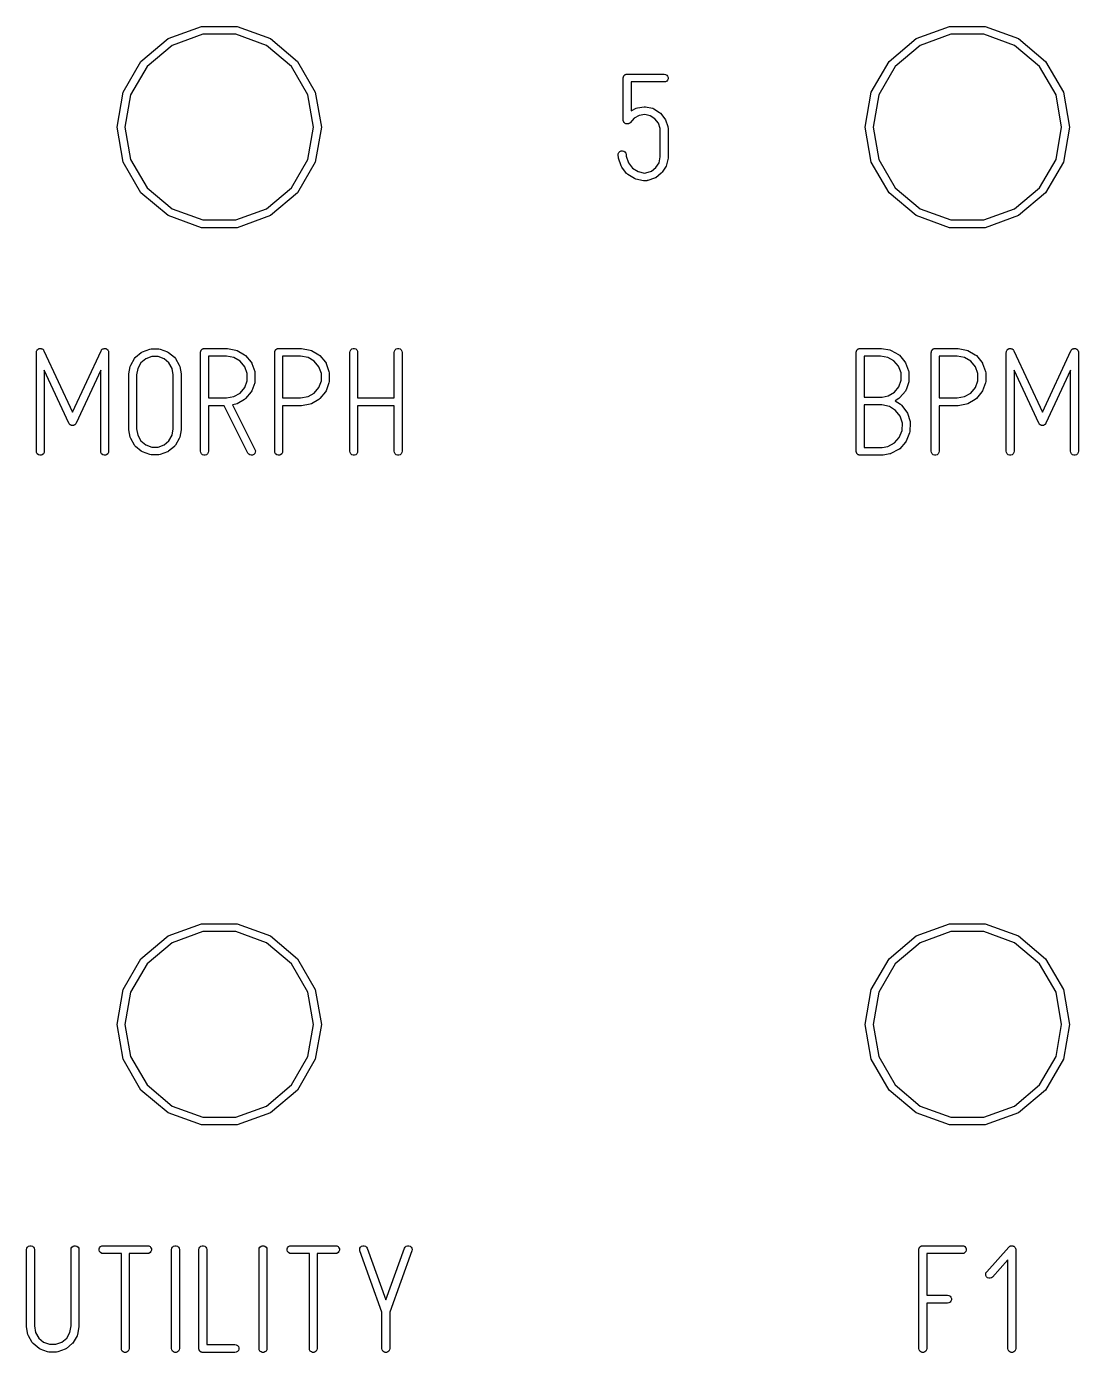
# Model space of a CAD drawing. Extents: x 10 to 493, y -203 to -71.
# Drawn here: x 354.5 to 381.29, y -172.19 to -138.41 of the extents above; entities that cross this region are included whole.
import ezdxf

# ---------------------------------------------------------------- set-up
doc = ezdxf.new("R2010")
doc.units = 0
doc.header["$MEASUREMENT"] = 0
doc.layers.add('BLACK', color=7, linetype='CONTINUOUS')

msp = doc.modelspace()

# ---------------------------------------------------------------- linework, layer by layer
at = {"layer": 'Black'}
for p, q in [((358.109, -138.716), (358.958, -138.407)), ((358.958, -138.407), (359.862, -138.407)), ((359.862, -138.407), (360.711, -138.716)), ((377.159, -138.716), (378.008, -138.407)), ((378.008, -138.407), (378.912, -138.407)), ((378.912, -138.407), (379.761, -138.716)), ((357.416, -139.297), (358.109, -138.716)), ((358.993, -138.604), (358.209, -138.889)), ((359.827, -138.604), (358.993, -138.604)), ((360.611, -138.889), (359.827, -138.604)), ((360.711, -138.716), (361.404, -139.297)), ((376.466, -139.297), (377.159, -138.716)), ((378.043, -138.604), (377.259, -138.889)), ((378.877, -138.604), (378.043, -138.604)), ((379.661, -138.889), (378.877, -138.604)), ((379.761, -138.716), (380.454, -139.297)), ((358.209, -138.889), (357.57, -139.426)), ((361.25, -139.426), (360.611, -138.889)), ((377.259, -138.889), (376.62, -139.426)), ((380.3, -139.426), (379.661, -138.889)), ((356.965, -140.08), (357.416, -139.297)), ((357.57, -139.426), (357.152, -140.148)), ((361.668, -140.148), (361.25, -139.426)), ((361.404, -139.297), (361.855, -140.08)), ((376.015, -140.08), (376.466, -139.297)), ((376.62, -139.426), (376.202, -140.148)), ((380.718, -140.148), (380.3, -139.426)), ((380.454, -139.297), (380.905, -140.08)), ((369.695, -139.72), (369.697, -139.711)), ((369.695, -140.791), (369.695, -139.72)), ((369.697, -139.703), (369.7, -139.694)), ((369.697, -139.711), (369.697, -139.703)), ((369.7, -139.694), (369.701, -139.686)), ((369.701, -139.686), (369.705, -139.678)), ((369.705, -139.678), (369.708, -139.67)), ((369.708, -139.67), (369.714, -139.663)), ((369.714, -139.663), (369.718, -139.656)), ((369.718, -139.656), (369.725, -139.65)), ((369.725, -139.65), (369.731, -139.643)), ((369.731, -139.643), (369.738, -139.639)), ((369.738, -139.639), (369.745, -139.633)), ((369.745, -139.633), (369.753, -139.63)), ((369.753, -139.63), (369.761, -139.626)), ((369.761, -139.626), (369.769, -139.625)), ((369.769, -139.625), (369.778, -139.622)), ((369.778, -139.622), (369.786, -139.622)), ((369.786, -139.622), (369.795, -139.62)), ((369.795, -139.62), (370.74, -139.62)), ((370.74, -139.82), (369.895, -139.82)), ((369.895, -139.82), (369.895, -140.555)), ((370.74, -139.62), (370.774, -139.626)), ((370.774, -139.814), (370.74, -139.82)), ((370.774, -139.626), (370.804, -139.643)), ((370.804, -139.797), (370.774, -139.814)), ((370.804, -139.643), (370.827, -139.67)), ((370.827, -139.77), (370.804, -139.797)), ((370.827, -139.67), (370.838, -139.703)), ((370.838, -139.737), (370.827, -139.77)), ((370.838, -139.703), (370.838, -139.737)), ((356.808, -140.97), (356.965, -140.08)), ((357.152, -140.148), (357.008, -140.97)), ((361.812, -140.97), (361.668, -140.148)), ((361.855, -140.08), (362.012, -140.97)), ((375.858, -140.97), (376.015, -140.08)), ((376.202, -140.148), (376.058, -140.97)), ((380.862, -140.97), (380.718, -140.148)), ((380.905, -140.08), (381.062, -140.97)), ((369.895, -140.555), (370.023, -140.486)), ((370.023, -140.486), (370.056, -140.476)), ((370.056, -140.476), (370.232, -140.45)), ((370.232, -140.45), (370.266, -140.451)), ((370.266, -140.451), (370.267, -140.451)), ((370.267, -140.451), (370.441, -140.488)), ((370.441, -140.488), (370.45, -140.491)), ((370.45, -140.491), (370.473, -140.501)), ((370.473, -140.501), (370.624, -140.595)), ((369.698, -140.806), (369.695, -140.791)), ((369.7, -140.822), (369.698, -140.806)), ((369.701, -140.824), (369.7, -140.822)), ((369.701, -140.825), (369.701, -140.824)), ((369.709, -140.839), (369.701, -140.825)), ((369.716, -140.853), (369.709, -140.839)), ((369.718, -140.854), (369.716, -140.853)), ((369.718, -140.855), (369.718, -140.854)), ((369.73, -140.865), (369.718, -140.855)), ((369.742, -140.876), (369.73, -140.865)), ((369.857, -140.867), (369.845, -140.878)), ((369.87, -140.858), (369.857, -140.867)), ((369.976, -140.738), (369.87, -140.858)), ((370.102, -140.671), (369.976, -140.738)), ((370.243, -140.651), (370.102, -140.671)), ((370.383, -140.68), (370.243, -140.651)), ((370.504, -140.755), (370.383, -140.68)), ((370.592, -140.867), (370.504, -140.755)), ((370.637, -141.006), (370.592, -140.867)), ((370.624, -140.595), (370.65, -140.618)), ((370.65, -140.618), (370.76, -140.758)), ((370.76, -140.758), (370.776, -140.788)), ((370.776, -140.788), (370.776, -140.788)), ((370.776, -140.788), (370.832, -140.957)), ((356.965, -141.86), (356.808, -140.97)), ((357.008, -140.97), (357.152, -141.792)), ((361.668, -141.792), (361.812, -140.97)), ((362.012, -140.97), (361.855, -141.86)), ((369.744, -140.877), (369.742, -140.876)), ((369.745, -140.878), (369.744, -140.877)), ((369.76, -140.883), (369.745, -140.878)), ((369.774, -140.889), (369.76, -140.883)), ((369.776, -140.889), (369.774, -140.889)), ((369.778, -140.889), (369.776, -140.889)), ((369.793, -140.889), (369.778, -140.889)), ((369.809, -140.89), (369.793, -140.889)), ((369.811, -140.889), (369.809, -140.89)), ((369.812, -140.889), (369.811, -140.889)), ((369.827, -140.884), (369.812, -140.889)), ((369.842, -140.879), (369.827, -140.884)), ((369.843, -140.878), (369.842, -140.879)), ((369.845, -140.878), (369.843, -140.878)), ((370.64, -141.108), (370.637, -141.006)), ((370.64, -141.725), (370.64, -141.108)), ((370.832, -140.957), (370.834, -140.971)), ((370.834, -140.971), (370.837, -140.986)), ((370.837, -140.986), (370.84, -141.103)), ((370.84, -141.103), (370.84, -141.105)), ((370.84, -141.105), (370.84, -141.106)), ((370.84, -141.106), (370.84, -141.736)), ((376.015, -141.86), (375.858, -140.97)), ((376.058, -140.97), (376.202, -141.792)), ((380.718, -141.792), (380.862, -140.97)), ((381.062, -140.97), (380.905, -141.86)), ((357.416, -142.643), (356.965, -141.86)), ((357.152, -141.792), (357.57, -142.514)), ((361.25, -142.514), (361.668, -141.792)), ((361.855, -141.86), (361.404, -142.643)), ((369.569, -141.682), (369.572, -141.647)), ((369.575, -141.743), (369.569, -141.682)), ((369.572, -141.647), (369.587, -141.616)), ((369.578, -141.754), (369.575, -141.743)), ((369.579, -141.765), (369.578, -141.754)), ((369.642, -141.959), (369.579, -141.765)), ((369.587, -141.616), (369.612, -141.591)), ((369.612, -141.591), (369.643, -141.576)), ((369.643, -141.576), (369.678, -141.573)), ((369.678, -141.573), (369.711, -141.582)), ((369.711, -141.582), (369.74, -141.602)), ((369.74, -141.602), (369.76, -141.631)), ((369.76, -141.631), (369.769, -141.664)), ((369.769, -141.664), (369.773, -141.714)), ((369.773, -141.714), (369.827, -141.881)), ((369.827, -141.881), (369.931, -142.014)), ((370.53, -142), (370.608, -141.876)), ((370.608, -141.876), (370.64, -141.725)), ((370.838, -141.757), (370.8, -141.935)), ((370.84, -141.736), (370.838, -141.746)), ((370.838, -141.746), (370.838, -141.757)), ((376.466, -142.643), (376.015, -141.86)), ((376.202, -141.792), (376.62, -142.514)), ((380.3, -142.514), (380.718, -141.792)), ((380.905, -141.86), (380.454, -142.643)), ((369.659, -141.99), (369.642, -141.959)), ((369.784, -142.151), (369.659, -141.99)), ((369.795, -142.16), (369.784, -142.151)), ((369.81, -142.174), (369.795, -142.16)), ((369.983, -142.282), (369.81, -142.174)), ((369.931, -142.014), (370.074, -142.103)), ((370.074, -142.103), (370.242, -142.139)), ((370.242, -142.139), (370.27, -142.137)), ((370.27, -142.137), (370.415, -142.09)), ((370.415, -142.09), (370.53, -142)), ((370.667, -142.146), (370.524, -142.258)), ((370.69, -142.121), (370.667, -142.146)), ((370.787, -141.967), (370.69, -142.121)), ((370.788, -141.964), (370.787, -141.967)), ((370.8, -141.935), (370.788, -141.964)), ((357.57, -142.514), (358.209, -143.051)), ((360.611, -143.051), (361.25, -142.514)), ((370.015, -142.295), (369.983, -142.282)), ((370.215, -142.338), (370.015, -142.295)), ((370.23, -142.338), (370.215, -142.338)), ((370.245, -142.34), (370.23, -142.338)), ((370.298, -142.335), (370.245, -142.34)), ((370.309, -142.332), (370.298, -142.335)), ((370.321, -142.33), (370.309, -142.332)), ((370.493, -142.274), (370.321, -142.33)), ((370.51, -142.266), (370.493, -142.274)), ((370.524, -142.258), (370.51, -142.266)), ((376.62, -142.514), (377.259, -143.051)), ((379.661, -143.051), (380.3, -142.514)), ((358.109, -143.224), (357.416, -142.643)), ((361.404, -142.643), (360.711, -143.224)), ((377.159, -143.224), (376.466, -142.643)), ((380.454, -142.643), (379.761, -143.224)), ((358.958, -143.533), (358.109, -143.224)), ((358.209, -143.051), (358.993, -143.336)), ((359.827, -143.336), (360.611, -143.051)), ((360.711, -143.224), (359.862, -143.533)), ((378.008, -143.533), (377.159, -143.224)), ((377.259, -143.051), (378.043, -143.336)), ((378.877, -143.336), (379.661, -143.051)), ((379.761, -143.224), (378.912, -143.533)), ((359.862, -143.533), (358.958, -143.533)), ((358.993, -143.336), (359.827, -143.336)), ((378.912, -143.533), (378.008, -143.533)), ((378.043, -143.336), (378.877, -143.336)), ((354.815, -146.618), (354.827, -146.612)), ((354.827, -146.612), (354.832, -146.612)), ((354.832, -146.612), (354.836, -146.611)), ((354.836, -146.611), (354.849, -146.611)), ((354.849, -146.611), (354.862, -146.609)), ((354.862, -146.609), (354.866, -146.611)), ((354.866, -146.611), (354.87, -146.611)), ((354.87, -146.611), (354.883, -146.615)), ((356.461, -146.615), (356.474, -146.611)), ((356.474, -146.611), (356.478, -146.611)), ((356.478, -146.611), (356.482, -146.609)), ((356.482, -146.609), (356.495, -146.611)), ((356.495, -146.611), (356.508, -146.611)), ((356.508, -146.611), (356.512, -146.612)), ((356.512, -146.612), (356.517, -146.612)), ((356.517, -146.612), (356.529, -146.618)), ((359.006, -146.614), (359.015, -146.611)), ((359.015, -146.611), (359.023, -146.611)), ((359.023, -146.611), (359.032, -146.609)), ((359.032, -146.609), (359.599, -146.609)), ((359.599, -146.609), (359.608, -146.611)), ((359.608, -146.611), (359.616, -146.611)), ((359.616, -146.611), (359.832, -146.649)), ((360.896, -146.614), (360.905, -146.611)), ((360.905, -146.611), (360.913, -146.611)), ((360.913, -146.611), (360.922, -146.609)), ((360.922, -146.609), (361.489, -146.609)), ((361.489, -146.609), (361.498, -146.611)), ((361.498, -146.611), (361.506, -146.611)), ((361.506, -146.611), (361.722, -146.649)), ((362.783, -146.622), (362.816, -146.611)), ((362.816, -146.611), (362.85, -146.611)), ((362.85, -146.611), (362.883, -146.622)), ((363.917, -146.622), (363.95, -146.611)), ((363.95, -146.611), (363.984, -146.611)), ((363.984, -146.611), (364.017, -146.622)), ((375.704, -146.614), (375.713, -146.611)), ((375.713, -146.611), (375.721, -146.611)), ((375.721, -146.611), (375.73, -146.609)), ((375.73, -146.609), (376.255, -146.609)), ((376.255, -146.609), (376.263, -146.61)), ((376.263, -146.61), (376.271, -146.61)), ((376.271, -146.61), (376.484, -146.645)), ((377.615, -146.614), (377.624, -146.611)), ((377.624, -146.611), (377.632, -146.611)), ((377.632, -146.611), (377.641, -146.609)), ((377.641, -146.609), (378.208, -146.609)), ((378.208, -146.609), (378.217, -146.611)), ((378.217, -146.611), (378.225, -146.611)), ((378.225, -146.611), (378.441, -146.649)), ((379.514, -146.618), (379.526, -146.612)), ((379.526, -146.612), (379.531, -146.612)), ((379.531, -146.612), (379.535, -146.611)), ((379.535, -146.611), (379.548, -146.611)), ((379.548, -146.611), (379.561, -146.609)), ((379.561, -146.609), (379.565, -146.611)), ((379.565, -146.611), (379.569, -146.611)), ((379.569, -146.611), (379.582, -146.615)), ((381.16, -146.615), (381.173, -146.611)), ((381.173, -146.611), (381.177, -146.611)), ((381.177, -146.611), (381.181, -146.609)), ((381.181, -146.609), (381.194, -146.611)), ((381.194, -146.611), (381.207, -146.611)), ((381.207, -146.611), (381.211, -146.612)), ((381.211, -146.612), (381.216, -146.612)), ((381.216, -146.612), (381.228, -146.618)), ((354.753, -146.709), (354.755, -146.696)), ((354.753, -149.229), (354.753, -146.709)), ((354.755, -146.696), (354.756, -146.683)), ((354.756, -146.683), (354.758, -146.679)), ((354.758, -146.679), (354.759, -146.675)), ((354.759, -146.675), (354.766, -146.663)), ((354.766, -146.663), (354.771, -146.652)), ((354.771, -146.652), (354.774, -146.648)), ((354.774, -146.648), (354.776, -146.645)), ((354.776, -146.645), (354.786, -146.636)), ((354.786, -146.636), (354.796, -146.627)), ((354.796, -146.627), (354.8, -146.625)), ((354.8, -146.625), (354.803, -146.622)), ((354.803, -146.622), (354.815, -146.618)), ((354.883, -146.615), (354.895, -146.618)), ((354.895, -146.618), (354.899, -146.621)), ((354.899, -146.621), (354.903, -146.622)), ((354.903, -146.622), (354.913, -146.631)), ((354.913, -146.631), (354.924, -146.638)), ((354.924, -146.638), (354.926, -146.642)), ((354.926, -146.642), (354.93, -146.645)), ((354.93, -146.645), (354.936, -146.656)), ((354.936, -146.656), (354.944, -146.667)), ((354.944, -146.667), (355.672, -148.236)), ((355.672, -148.236), (356.4, -146.667)), ((356.4, -146.667), (356.408, -146.656)), ((356.408, -146.656), (356.414, -146.645)), ((356.414, -146.645), (356.418, -146.642)), ((356.418, -146.642), (356.42, -146.638)), ((356.42, -146.638), (356.431, -146.631)), ((356.431, -146.631), (356.441, -146.622)), ((356.441, -146.622), (356.445, -146.621)), ((356.445, -146.621), (356.449, -146.618)), ((356.449, -146.618), (356.461, -146.615)), ((356.529, -146.618), (356.541, -146.622)), ((356.541, -146.622), (356.544, -146.625)), ((356.544, -146.625), (356.548, -146.627)), ((356.548, -146.627), (356.558, -146.636)), ((356.558, -146.636), (356.568, -146.645)), ((356.568, -146.645), (356.57, -146.648)), ((356.57, -146.648), (356.573, -146.652)), ((356.573, -146.652), (356.578, -146.663)), ((356.578, -146.663), (356.585, -146.675)), ((356.585, -146.675), (356.586, -146.679)), ((356.586, -146.679), (356.588, -146.683)), ((356.588, -146.683), (356.589, -146.696)), ((356.589, -146.696), (356.591, -146.709)), ((356.591, -146.709), (356.591, -149.229)), ((357.153, -147.032), (357.251, -146.862)), ((357.251, -146.862), (357.267, -146.842)), ((357.267, -146.842), (357.273, -146.835)), ((357.273, -146.835), (357.424, -146.708)), ((357.539, -146.873), (357.415, -146.977)), ((357.424, -146.708), (357.454, -146.691)), ((357.454, -146.691), (357.639, -146.624)), ((357.691, -146.818), (357.539, -146.873)), ((357.639, -146.624), (357.674, -146.618)), ((357.674, -146.618), (357.87, -146.618)), ((357.853, -146.818), (357.691, -146.818)), ((358.005, -146.873), (357.853, -146.818)), ((357.87, -146.618), (357.905, -146.624)), ((357.905, -146.624), (358.09, -146.691)), ((358.129, -146.977), (358.005, -146.873)), ((358.09, -146.691), (358.091, -146.692)), ((358.091, -146.692), (358.12, -146.708)), ((358.12, -146.708), (358.271, -146.835)), ((358.271, -146.835), (358.271, -146.835)), ((358.271, -146.835), (358.293, -146.862)), ((358.293, -146.862), (358.391, -147.032)), ((358.932, -146.709), (358.934, -146.7)), ((358.932, -149.229), (358.932, -146.709)), ((358.934, -146.692), (358.937, -146.683)), ((358.934, -146.7), (358.934, -146.692)), ((358.937, -146.683), (358.938, -146.675)), ((358.938, -146.675), (358.942, -146.667)), ((358.942, -146.667), (358.945, -146.659)), ((358.945, -146.659), (358.951, -146.652)), ((358.951, -146.652), (358.955, -146.645)), ((358.955, -146.645), (358.962, -146.639)), ((358.962, -146.639), (358.968, -146.632)), ((358.968, -146.632), (358.975, -146.628)), ((358.975, -146.628), (358.982, -146.622)), ((358.982, -146.622), (358.99, -146.619)), ((358.99, -146.619), (358.998, -146.615)), ((358.998, -146.615), (359.006, -146.614)), ((359.132, -146.809), (359.132, -147.869)), ((359.59, -146.809), (359.132, -146.809)), ((359.78, -146.842), (359.59, -146.809)), ((359.939, -146.934), (359.78, -146.842)), ((359.832, -146.649), (359.864, -146.66)), ((359.864, -146.66), (360.054, -146.77)), ((360.057, -147.075), (359.939, -146.934)), ((360.054, -146.77), (360.081, -146.792)), ((360.081, -146.792), (360.221, -146.96)), ((360.822, -146.709), (360.824, -146.7)), ((360.822, -149.229), (360.822, -146.709)), ((360.824, -146.692), (360.827, -146.683)), ((360.824, -146.7), (360.824, -146.692)), ((360.827, -146.683), (360.828, -146.675)), ((360.828, -146.675), (360.832, -146.667)), ((360.832, -146.667), (360.835, -146.659)), ((360.835, -146.659), (360.841, -146.652)), ((360.841, -146.652), (360.845, -146.645)), ((360.845, -146.645), (360.852, -146.639)), ((360.852, -146.639), (360.858, -146.632)), ((360.858, -146.632), (360.865, -146.628)), ((360.865, -146.628), (360.872, -146.622)), ((360.872, -146.622), (360.88, -146.619)), ((360.88, -146.619), (360.888, -146.615)), ((360.888, -146.615), (360.896, -146.614)), ((361.022, -146.809), (361.022, -147.869)), ((361.48, -146.809), (361.022, -146.809)), ((361.67, -146.842), (361.48, -146.809)), ((361.829, -146.934), (361.67, -146.842)), ((361.722, -146.649), (361.754, -146.66)), ((361.754, -146.66), (361.944, -146.77)), ((361.947, -147.075), (361.829, -146.934)), ((361.944, -146.77), (361.971, -146.792)), ((361.971, -146.792), (362.111, -146.96)), ((362.733, -146.709), (362.739, -146.675)), ((362.733, -149.229), (362.733, -146.709)), ((362.739, -146.675), (362.756, -146.645)), ((362.756, -146.645), (362.783, -146.622)), ((362.883, -146.622), (362.91, -146.645)), ((362.91, -146.645), (362.927, -146.675)), ((362.927, -146.675), (362.933, -146.709)), ((362.933, -146.709), (362.933, -147.869)), ((363.867, -146.709), (363.873, -146.675)), ((363.867, -147.869), (363.867, -146.709)), ((363.873, -146.675), (363.89, -146.645)), ((363.89, -146.645), (363.917, -146.622)), ((364.017, -146.622), (364.044, -146.645)), ((364.044, -146.645), (364.061, -146.675)), ((364.061, -146.675), (364.067, -146.709)), ((364.067, -146.709), (364.067, -149.229)), ((375.63, -146.709), (375.632, -146.7)), ((375.63, -149.229), (375.63, -146.709)), ((375.632, -146.692), (375.635, -146.683)), ((375.632, -146.7), (375.632, -146.692)), ((375.635, -146.683), (375.636, -146.675)), ((375.636, -146.675), (375.64, -146.667)), ((375.64, -146.667), (375.643, -146.659)), ((375.643, -146.659), (375.649, -146.652)), ((375.649, -146.652), (375.653, -146.645)), ((375.653, -146.645), (375.66, -146.639)), ((375.66, -146.639), (375.666, -146.632)), ((375.666, -146.632), (375.673, -146.628)), ((375.673, -146.628), (375.68, -146.622)), ((375.68, -146.622), (375.688, -146.619)), ((375.688, -146.619), (375.696, -146.615)), ((375.696, -146.615), (375.704, -146.614)), ((375.83, -146.809), (375.83, -147.848)), ((376.247, -146.809), (375.83, -146.809)), ((376.434, -146.84), (376.247, -146.809)), ((376.591, -146.928), (376.434, -146.84)), ((376.484, -146.645), (376.516, -146.657)), ((376.516, -146.657), (376.704, -146.762)), ((376.708, -147.064), (376.591, -146.928)), ((376.704, -146.762), (376.714, -146.77)), ((376.714, -146.77), (376.731, -146.784)), ((376.731, -146.784), (376.872, -146.947)), ((376.872, -146.947), (376.872, -146.947)), ((376.872, -146.947), (376.889, -146.977)), ((377.541, -146.709), (377.543, -146.7)), ((377.541, -149.229), (377.541, -146.709)), ((377.543, -146.692), (377.546, -146.683)), ((377.543, -146.7), (377.543, -146.692)), ((377.546, -146.683), (377.547, -146.675)), ((377.547, -146.675), (377.551, -146.667)), ((377.551, -146.667), (377.554, -146.659)), ((377.554, -146.659), (377.56, -146.652)), ((377.56, -146.652), (377.564, -146.645)), ((377.564, -146.645), (377.571, -146.639)), ((377.571, -146.639), (377.577, -146.632)), ((377.577, -146.632), (377.584, -146.628)), ((377.584, -146.628), (377.591, -146.622)), ((377.591, -146.622), (377.599, -146.619)), ((377.599, -146.619), (377.607, -146.615)), ((377.607, -146.615), (377.615, -146.614)), ((377.741, -146.809), (377.741, -147.869)), ((378.199, -146.809), (377.741, -146.809)), ((378.389, -146.842), (378.199, -146.809)), ((378.548, -146.934), (378.389, -146.842)), ((378.441, -146.649), (378.473, -146.66)), ((378.473, -146.66), (378.663, -146.77)), ((378.666, -147.075), (378.548, -146.934)), ((378.663, -146.77), (378.69, -146.792)), ((378.69, -146.792), (378.83, -146.96)), ((379.452, -146.709), (379.454, -146.696)), ((379.452, -149.229), (379.452, -146.709)), ((379.454, -146.696), (379.455, -146.683)), ((379.455, -146.683), (379.457, -146.679)), ((379.457, -146.679), (379.458, -146.675)), ((379.458, -146.675), (379.465, -146.663)), ((379.465, -146.663), (379.47, -146.652)), ((379.47, -146.652), (379.473, -146.648)), ((379.473, -146.648), (379.475, -146.645)), ((379.475, -146.645), (379.485, -146.636)), ((379.485, -146.636), (379.495, -146.627)), ((379.495, -146.627), (379.499, -146.625)), ((379.499, -146.625), (379.502, -146.622)), ((379.502, -146.622), (379.514, -146.618)), ((379.582, -146.615), (379.594, -146.618)), ((379.594, -146.618), (379.598, -146.621)), ((379.598, -146.621), (379.602, -146.622)), ((379.602, -146.622), (379.612, -146.631)), ((379.612, -146.631), (379.623, -146.638)), ((379.623, -146.638), (379.625, -146.642)), ((379.625, -146.642), (379.629, -146.645)), ((379.629, -146.645), (379.635, -146.656)), ((379.635, -146.656), (379.643, -146.667)), ((379.643, -146.667), (380.371, -148.236)), ((380.371, -148.236), (381.099, -146.667)), ((381.099, -146.667), (381.107, -146.656)), ((381.107, -146.656), (381.113, -146.645)), ((381.113, -146.645), (381.117, -146.642)), ((381.117, -146.642), (381.119, -146.638)), ((381.119, -146.638), (381.13, -146.631)), ((381.13, -146.631), (381.14, -146.622)), ((381.14, -146.622), (381.144, -146.621)), ((381.144, -146.621), (381.148, -146.618)), ((381.148, -146.618), (381.16, -146.615)), ((381.228, -146.618), (381.24, -146.622)), ((381.24, -146.622), (381.243, -146.625)), ((381.243, -146.625), (381.247, -146.627)), ((381.247, -146.627), (381.257, -146.636)), ((381.257, -146.636), (381.267, -146.645)), ((381.267, -146.645), (381.269, -146.648)), ((381.269, -146.648), (381.272, -146.652)), ((381.272, -146.652), (381.277, -146.663)), ((381.277, -146.663), (381.284, -146.675)), ((381.284, -146.675), (381.285, -146.679)), ((381.285, -146.679), (381.287, -146.683)), ((381.287, -146.683), (381.288, -146.696)), ((381.288, -146.696), (381.29, -146.709)), ((381.29, -146.709), (381.29, -149.229)), ((355.581, -148.515), (354.953, -147.162)), ((354.953, -147.162), (354.953, -149.229)), ((356.391, -147.162), (355.763, -148.515)), ((356.391, -149.229), (356.391, -147.162)), ((357.105, -147.276), (357.107, -147.267)), ((357.105, -148.662), (357.105, -147.276)), ((357.107, -147.259), (357.141, -147.065)), ((357.107, -147.267), (357.107, -147.259)), ((357.141, -147.065), (357.145, -147.054)), ((357.145, -147.054), (357.153, -147.032)), ((357.335, -147.117), (357.305, -147.285)), ((357.305, -147.285), (357.305, -148.653)), ((357.415, -146.977), (357.335, -147.117)), ((358.209, -147.117), (358.129, -146.977)), ((358.239, -147.285), (358.209, -147.117)), ((358.239, -148.653), (358.239, -147.285)), ((358.391, -147.032), (358.399, -147.054)), ((358.399, -147.054), (358.403, -147.065)), ((358.403, -147.065), (358.437, -147.259)), ((358.437, -147.259), (358.437, -147.267)), ((358.437, -147.267), (358.439, -147.276)), ((358.439, -147.276), (358.439, -148.662)), ((360.119, -147.247), (360.057, -147.075)), ((360.119, -147.431), (360.119, -147.247)), ((360.221, -146.96), (360.238, -146.988)), ((360.238, -146.988), (360.239, -146.99)), ((360.239, -146.99), (360.313, -147.195)), ((360.313, -147.195), (360.319, -147.23)), ((360.319, -147.23), (360.319, -147.448)), ((362.009, -147.247), (361.947, -147.075)), ((362.009, -147.431), (362.009, -147.247)), ((362.111, -146.96), (362.128, -146.988)), ((362.128, -146.988), (362.129, -146.99)), ((362.129, -146.99), (362.203, -147.195)), ((362.203, -147.195), (362.209, -147.23)), ((362.209, -147.23), (362.209, -147.448)), ((376.772, -147.233), (376.708, -147.064)), ((376.774, -147.413), (376.772, -147.233)), ((376.889, -146.977), (376.965, -147.178)), ((376.965, -147.178), (376.969, -147.195)), ((376.969, -147.195), (376.972, -147.213)), ((376.972, -147.213), (376.974, -147.428)), ((378.728, -147.247), (378.666, -147.075)), ((378.728, -147.431), (378.728, -147.247)), ((378.83, -146.96), (378.847, -146.988)), ((378.847, -146.988), (378.848, -146.99)), ((378.848, -146.99), (378.922, -147.195)), ((378.922, -147.195), (378.928, -147.23)), ((378.928, -147.23), (378.928, -147.448)), ((380.28, -148.515), (379.652, -147.162)), ((379.652, -147.162), (379.652, -149.229)), ((381.09, -147.162), (380.462, -148.515)), ((381.09, -149.229), (381.09, -147.162)), ((359.939, -147.744), (360.057, -147.603)), ((360.057, -147.603), (360.119, -147.431)), ((360.313, -147.483), (360.239, -147.688)), ((360.319, -147.448), (360.313, -147.483)), ((361.829, -147.744), (361.947, -147.603)), ((361.947, -147.603), (362.009, -147.431)), ((362.203, -147.483), (362.129, -147.688)), ((362.209, -147.448), (362.203, -147.483)), ((376.601, -147.722), (376.715, -147.583)), ((376.715, -147.583), (376.774, -147.413)), ((376.969, -147.462), (376.898, -147.665)), ((376.974, -147.428), (376.969, -147.462)), ((378.548, -147.744), (378.666, -147.603)), ((378.666, -147.603), (378.728, -147.431)), ((378.922, -147.483), (378.848, -147.688)), ((378.928, -147.448), (378.922, -147.483)), ((359.132, -147.869), (359.59, -147.869)), ((359.59, -147.869), (359.78, -147.836)), ((359.78, -147.836), (359.939, -147.744)), ((360.054, -147.908), (359.864, -148.018)), ((360.081, -147.886), (360.054, -147.908)), ((360.221, -147.718), (360.081, -147.886)), ((360.239, -147.688), (360.221, -147.718)), ((361.022, -147.869), (361.48, -147.869)), ((361.48, -147.869), (361.67, -147.836)), ((361.67, -147.836), (361.829, -147.744)), ((361.944, -147.908), (361.754, -148.018)), ((361.971, -147.886), (361.944, -147.908)), ((362.111, -147.718), (361.971, -147.886)), ((362.129, -147.688), (362.111, -147.718)), ((362.933, -147.869), (363.867, -147.869)), ((375.83, -147.848), (376.287, -147.848)), ((376.287, -147.848), (376.445, -147.814)), ((376.445, -147.814), (376.601, -147.722)), ((376.718, -147.885), (376.62, -147.943)), ((376.62, -147.943), (376.756, -148.03)), ((376.744, -147.862), (376.718, -147.885)), ((376.881, -147.696), (376.744, -147.862)), ((376.896, -147.668), (376.881, -147.696)), ((376.898, -147.665), (376.896, -147.668)), ((377.741, -147.869), (378.199, -147.869)), ((378.199, -147.869), (378.389, -147.836)), ((378.389, -147.836), (378.548, -147.744)), ((378.663, -147.908), (378.473, -148.018)), ((378.69, -147.886), (378.663, -147.908)), ((378.83, -147.718), (378.69, -147.886)), ((378.848, -147.688), (378.83, -147.718)), ((359.537, -148.069), (359.132, -148.069)), ((359.132, -148.069), (359.132, -149.229)), ((360.14, -149.274), (359.537, -148.069)), ((359.832, -148.029), (359.748, -148.044)), ((359.748, -148.044), (360.318, -149.184)), ((359.864, -148.018), (359.832, -148.029)), ((361.489, -148.069), (361.022, -148.069)), ((361.022, -148.069), (361.022, -149.229)), ((361.498, -148.067), (361.489, -148.069)), ((361.506, -148.067), (361.498, -148.067)), ((361.722, -148.029), (361.506, -148.067)), ((361.754, -148.018), (361.722, -148.029)), ((363.867, -148.069), (362.933, -148.069)), ((362.933, -148.069), (362.933, -149.229)), ((363.867, -149.229), (363.867, -148.069)), ((375.83, -148.048), (375.83, -149.129)), ((376.286, -148.048), (375.83, -148.048)), ((376.476, -148.089), (376.286, -148.048)), ((376.634, -148.189), (376.476, -148.089)), ((376.749, -148.337), (376.634, -148.189)), ((376.756, -148.03), (376.782, -148.053)), ((376.782, -148.053), (376.918, -148.229)), ((376.918, -148.229), (376.934, -148.26)), ((376.934, -148.26), (377.002, -148.472)), ((378.208, -148.069), (377.741, -148.069)), ((377.741, -148.069), (377.741, -149.229)), ((378.217, -148.067), (378.208, -148.069)), ((378.225, -148.067), (378.217, -148.067)), ((378.441, -148.029), (378.225, -148.067)), ((378.473, -148.018), (378.441, -148.029)), ((355.586, -148.522), (355.581, -148.515)), ((355.59, -148.53), (355.586, -148.522)), ((355.596, -148.537), (355.59, -148.53)), ((355.601, -148.544), (355.596, -148.537)), ((355.608, -148.549), (355.601, -148.544)), ((355.615, -148.555), (355.608, -148.549)), ((355.623, -148.559), (355.615, -148.555)), ((355.63, -148.564), (355.623, -148.559)), ((355.638, -148.566), (355.63, -148.564)), ((355.646, -148.57), (355.638, -148.566)), ((355.655, -148.57), (355.646, -148.57)), ((355.663, -148.573), (355.655, -148.57)), ((355.672, -148.572), (355.663, -148.573)), ((355.681, -148.573), (355.672, -148.572)), ((355.689, -148.57), (355.681, -148.573)), ((355.698, -148.57), (355.689, -148.57)), ((355.706, -148.566), (355.698, -148.57)), ((355.714, -148.564), (355.706, -148.566)), ((355.721, -148.559), (355.714, -148.564)), ((355.729, -148.555), (355.721, -148.559)), ((355.736, -148.549), (355.729, -148.555)), ((355.743, -148.544), (355.736, -148.549)), ((355.748, -148.537), (355.743, -148.544)), ((355.754, -148.53), (355.748, -148.537)), ((355.758, -148.522), (355.754, -148.53)), ((355.763, -148.515), (355.758, -148.522)), ((376.806, -148.516), (376.749, -148.337)), ((376.799, -148.703), (376.806, -148.516)), ((377.007, -148.506), (376.998, -148.729)), ((377.002, -148.472), (377.006, -148.498)), ((377.006, -148.498), (377.007, -148.506)), ((380.285, -148.522), (380.28, -148.515)), ((380.289, -148.53), (380.285, -148.522)), ((380.295, -148.537), (380.289, -148.53)), ((380.3, -148.544), (380.295, -148.537)), ((380.307, -148.549), (380.3, -148.544)), ((380.314, -148.555), (380.307, -148.549)), ((380.322, -148.559), (380.314, -148.555)), ((380.329, -148.564), (380.322, -148.559)), ((380.337, -148.566), (380.329, -148.564)), ((380.345, -148.57), (380.337, -148.566)), ((380.354, -148.57), (380.345, -148.57)), ((380.362, -148.573), (380.354, -148.57)), ((380.371, -148.572), (380.362, -148.573)), ((380.38, -148.573), (380.371, -148.572)), ((380.388, -148.57), (380.38, -148.573)), ((380.397, -148.57), (380.388, -148.57)), ((380.405, -148.566), (380.397, -148.57)), ((380.413, -148.564), (380.405, -148.566)), ((380.42, -148.559), (380.413, -148.564)), ((380.428, -148.555), (380.42, -148.559)), ((380.435, -148.549), (380.428, -148.555)), ((380.442, -148.544), (380.435, -148.549)), ((380.447, -148.537), (380.442, -148.544)), ((380.453, -148.53), (380.447, -148.537)), ((380.457, -148.522), (380.453, -148.53)), ((380.462, -148.515), (380.457, -148.522)), ((357.107, -148.671), (357.105, -148.662)), ((357.107, -148.679), (357.107, -148.671)), ((357.141, -148.873), (357.107, -148.679)), ((357.153, -148.906), (357.141, -148.873)), ((357.251, -149.076), (357.153, -148.906)), ((357.305, -148.653), (357.335, -148.821)), ((357.335, -148.821), (357.415, -148.961)), ((357.415, -148.961), (357.539, -149.065)), ((358.005, -149.065), (358.129, -148.961)), ((358.129, -148.961), (358.209, -148.821)), ((358.209, -148.821), (358.239, -148.653)), ((358.391, -148.906), (358.293, -149.076)), ((358.403, -148.873), (358.391, -148.906)), ((358.437, -148.679), (358.403, -148.873)), ((358.439, -148.662), (358.437, -148.671)), ((358.437, -148.671), (358.437, -148.679)), ((376.602, -149.015), (376.728, -148.876)), ((376.728, -148.876), (376.799, -148.703)), ((376.906, -148.969), (376.888, -148.998)), ((376.991, -148.763), (376.906, -148.969)), ((376.998, -148.729), (376.991, -148.763)), ((354.759, -149.263), (354.753, -149.229)), ((354.776, -149.293), (354.759, -149.263)), ((354.803, -149.316), (354.776, -149.293)), ((354.836, -149.327), (354.803, -149.316)), ((354.903, -149.316), (354.87, -149.327)), ((354.93, -149.293), (354.903, -149.316)), ((354.947, -149.263), (354.93, -149.293)), ((354.953, -149.229), (354.947, -149.263)), ((356.397, -149.263), (356.391, -149.229)), ((356.414, -149.293), (356.397, -149.263)), ((356.441, -149.316), (356.414, -149.293)), ((356.474, -149.327), (356.441, -149.316)), ((356.541, -149.316), (356.508, -149.327)), ((356.568, -149.293), (356.541, -149.316)), ((356.585, -149.263), (356.568, -149.293)), ((356.591, -149.229), (356.585, -149.263)), ((357.263, -149.091), (357.251, -149.076)), ((357.273, -149.103), (357.263, -149.091)), ((357.424, -149.23), (357.273, -149.103)), ((357.454, -149.247), (357.424, -149.23)), ((357.639, -149.314), (357.454, -149.247)), ((357.539, -149.065), (357.691, -149.12)), ((357.674, -149.32), (357.639, -149.314)), ((357.691, -149.12), (357.853, -149.12)), ((357.853, -149.12), (358.005, -149.065)), ((357.905, -149.314), (357.87, -149.32)), ((358.09, -149.247), (357.905, -149.314)), ((358.101, -149.241), (358.09, -149.247)), ((358.12, -149.23), (358.101, -149.241)), ((358.271, -149.103), (358.12, -149.23)), ((358.273, -149.101), (358.271, -149.103)), ((358.293, -149.076), (358.273, -149.101)), ((358.938, -149.263), (358.932, -149.229)), ((358.955, -149.293), (358.938, -149.263)), ((358.982, -149.316), (358.955, -149.293)), ((359.015, -149.327), (358.982, -149.316)), ((359.082, -149.316), (359.049, -149.327)), ((359.109, -149.293), (359.082, -149.316)), ((359.126, -149.263), (359.109, -149.293)), ((359.132, -149.229), (359.126, -149.263)), ((360.16, -149.302), (360.14, -149.274)), ((360.189, -149.321), (360.16, -149.302)), ((360.289, -149.309), (360.258, -149.325)), ((360.312, -149.284), (360.289, -149.309)), ((360.326, -149.252), (360.312, -149.284)), ((360.318, -149.184), (360.328, -149.218)), ((360.328, -149.218), (360.326, -149.252)), ((360.828, -149.263), (360.822, -149.229)), ((360.845, -149.293), (360.828, -149.263)), ((360.872, -149.316), (360.845, -149.293)), ((360.905, -149.327), (360.872, -149.316)), ((360.972, -149.316), (360.939, -149.327)), ((360.999, -149.293), (360.972, -149.316)), ((361.016, -149.263), (360.999, -149.293)), ((361.022, -149.229), (361.016, -149.263)), ((362.739, -149.263), (362.733, -149.229)), ((362.756, -149.293), (362.739, -149.263)), ((362.783, -149.316), (362.756, -149.293)), ((362.816, -149.327), (362.783, -149.316)), ((362.883, -149.316), (362.85, -149.327)), ((362.91, -149.293), (362.883, -149.316)), ((362.927, -149.263), (362.91, -149.293)), ((362.933, -149.229), (362.927, -149.263)), ((363.873, -149.263), (363.867, -149.229)), ((363.89, -149.293), (363.873, -149.263)), ((363.917, -149.316), (363.89, -149.293)), ((363.95, -149.327), (363.917, -149.316)), ((364.017, -149.316), (363.984, -149.327)), ((364.044, -149.293), (364.017, -149.316)), ((364.061, -149.263), (364.044, -149.293)), ((364.067, -149.229), (364.061, -149.263)), ((375.632, -149.238), (375.63, -149.229)), ((375.632, -149.246), (375.632, -149.238)), ((375.635, -149.255), (375.632, -149.246)), ((375.636, -149.263), (375.635, -149.255)), ((375.64, -149.271), (375.636, -149.263)), ((375.643, -149.279), (375.64, -149.271)), ((375.649, -149.286), (375.643, -149.279)), ((375.653, -149.293), (375.649, -149.286)), ((375.66, -149.299), (375.653, -149.293)), ((375.666, -149.306), (375.66, -149.299)), ((375.673, -149.31), (375.666, -149.306)), ((375.68, -149.316), (375.673, -149.31)), ((375.688, -149.319), (375.68, -149.316)), ((375.83, -149.129), (376.288, -149.129)), ((376.288, -149.129), (376.434, -149.103)), ((376.484, -149.298), (376.314, -149.327)), ((376.434, -149.103), (376.602, -149.015)), ((376.499, -149.292), (376.484, -149.298)), ((376.514, -149.288), (376.499, -149.292)), ((376.711, -149.184), (376.514, -149.288)), ((376.716, -149.18), (376.711, -149.184)), ((376.738, -149.163), (376.716, -149.18)), ((376.888, -148.998), (376.738, -149.163)), ((377.547, -149.263), (377.541, -149.229)), ((377.564, -149.293), (377.547, -149.263)), ((377.591, -149.316), (377.564, -149.293)), ((377.624, -149.327), (377.591, -149.316)), ((377.691, -149.316), (377.658, -149.327)), ((377.718, -149.293), (377.691, -149.316)), ((377.735, -149.263), (377.718, -149.293)), ((377.741, -149.229), (377.735, -149.263)), ((379.458, -149.263), (379.452, -149.229)), ((379.475, -149.293), (379.458, -149.263)), ((379.502, -149.316), (379.475, -149.293)), ((379.535, -149.327), (379.502, -149.316)), ((379.602, -149.316), (379.569, -149.327)), ((379.629, -149.293), (379.602, -149.316)), ((379.646, -149.263), (379.629, -149.293)), ((379.652, -149.229), (379.646, -149.263)), ((381.096, -149.263), (381.09, -149.229)), ((381.113, -149.293), (381.096, -149.263)), ((381.14, -149.316), (381.113, -149.293)), ((381.173, -149.327), (381.14, -149.316)), ((381.24, -149.316), (381.207, -149.327)), ((381.267, -149.293), (381.24, -149.316)), ((381.284, -149.263), (381.267, -149.293)), ((381.29, -149.229), (381.284, -149.263)), ((354.87, -149.327), (354.836, -149.327)), ((356.508, -149.327), (356.474, -149.327)), ((357.87, -149.32), (357.674, -149.32)), ((359.049, -149.327), (359.015, -149.327)), ((360.223, -149.329), (360.189, -149.321)), ((360.258, -149.325), (360.223, -149.329)), ((360.939, -149.327), (360.905, -149.327)), ((362.85, -149.327), (362.816, -149.327)), ((363.984, -149.327), (363.95, -149.327)), ((375.696, -149.323), (375.688, -149.319)), ((375.704, -149.324), (375.696, -149.323)), ((375.713, -149.327), (375.704, -149.324)), ((375.721, -149.327), (375.713, -149.327)), ((375.73, -149.329), (375.721, -149.327)), ((376.297, -149.329), (375.73, -149.329)), ((376.306, -149.327), (376.297, -149.329)), ((376.314, -149.327), (376.306, -149.327)), ((377.658, -149.327), (377.624, -149.327)), ((379.569, -149.327), (379.535, -149.327)), ((381.207, -149.327), (381.173, -149.327)), ((358.109, -161.576), (358.958, -161.267)), ((358.993, -161.464), (358.209, -161.749)), ((358.958, -161.267), (359.862, -161.267)), ((359.827, -161.464), (358.993, -161.464)), ((360.611, -161.749), (359.827, -161.464)), ((359.862, -161.267), (360.711, -161.576)), ((377.159, -161.576), (378.008, -161.267)), ((378.043, -161.464), (377.259, -161.749)), ((378.008, -161.267), (378.912, -161.267)), ((378.877, -161.464), (378.043, -161.464)), ((379.661, -161.749), (378.877, -161.464)), ((378.912, -161.267), (379.761, -161.576)), ((357.416, -162.157), (358.109, -161.576)), ((358.209, -161.749), (357.57, -162.286)), ((361.25, -162.286), (360.611, -161.749)), ((360.711, -161.576), (361.404, -162.157)), ((376.466, -162.157), (377.159, -161.576)), ((377.259, -161.749), (376.62, -162.286)), ((380.3, -162.286), (379.661, -161.749)), ((379.761, -161.576), (380.454, -162.157)), ((356.965, -162.94), (357.416, -162.157)), ((357.57, -162.286), (357.152, -163.008)), ((361.668, -163.008), (361.25, -162.286)), ((361.404, -162.157), (361.855, -162.94)), ((376.015, -162.94), (376.466, -162.157)), ((376.62, -162.286), (376.202, -163.008)), ((380.718, -163.008), (380.3, -162.286)), ((380.454, -162.157), (380.905, -162.94)), ((356.808, -163.83), (356.965, -162.94)), ((357.152, -163.008), (357.008, -163.83)), ((361.812, -163.83), (361.668, -163.008)), ((361.855, -162.94), (362.012, -163.83)), ((375.858, -163.83), (376.015, -162.94)), ((376.202, -163.008), (376.058, -163.83)), ((380.862, -163.83), (380.718, -163.008)), ((380.905, -162.94), (381.062, -163.83)), ((356.965, -164.72), (356.808, -163.83)), ((357.008, -163.83), (357.152, -164.652)), ((361.668, -164.652), (361.812, -163.83)), ((362.012, -163.83), (361.855, -164.72)), ((376.015, -164.72), (375.858, -163.83)), ((376.058, -163.83), (376.202, -164.652)), ((380.718, -164.652), (380.862, -163.83)), ((381.062, -163.83), (380.905, -164.72)), ((357.416, -165.503), (356.965, -164.72)), ((357.152, -164.652), (357.57, -165.374)), ((361.25, -165.374), (361.668, -164.652)), ((361.855, -164.72), (361.404, -165.503)), ((376.466, -165.503), (376.015, -164.72)), ((376.202, -164.652), (376.62, -165.374)), ((380.3, -165.374), (380.718, -164.652)), ((380.905, -164.72), (380.454, -165.503)), ((358.109, -166.084), (357.416, -165.503)), ((357.57, -165.374), (358.209, -165.911)), ((360.611, -165.911), (361.25, -165.374)), ((361.404, -165.503), (360.711, -166.084)), ((377.159, -166.084), (376.466, -165.503)), ((376.62, -165.374), (377.259, -165.911)), ((379.661, -165.911), (380.3, -165.374)), ((380.454, -165.503), (379.761, -166.084)), ((358.958, -166.393), (358.109, -166.084)), ((358.209, -165.911), (358.993, -166.196)), ((358.993, -166.196), (359.827, -166.196)), ((359.827, -166.196), (360.611, -165.911)), ((360.711, -166.084), (359.862, -166.393)), ((378.008, -166.393), (377.159, -166.084)), ((377.259, -165.911), (378.043, -166.196)), ((378.043, -166.196), (378.877, -166.196)), ((378.877, -166.196), (379.661, -165.911)), ((379.761, -166.084), (378.912, -166.393)), ((359.862, -166.393), (358.958, -166.393)), ((378.912, -166.393), (378.008, -166.393)), ((354.501, -169.569), (354.507, -169.535)), ((354.501, -171.522), (354.501, -169.569)), ((354.507, -169.535), (354.524, -169.505)), ((354.524, -169.505), (354.551, -169.482)), ((354.551, -169.482), (354.584, -169.471)), ((354.584, -169.471), (354.618, -169.471)), ((354.618, -169.471), (354.651, -169.482)), ((354.651, -169.482), (354.678, -169.505)), ((354.678, -169.505), (354.695, -169.535)), ((354.695, -169.535), (354.701, -169.569)), ((354.701, -169.569), (354.701, -171.513)), ((355.635, -169.569), (355.641, -169.535)), ((355.635, -171.513), (355.635, -169.569)), ((355.641, -169.535), (355.658, -169.505)), ((355.658, -169.505), (355.685, -169.482)), ((355.685, -169.482), (355.718, -169.471)), ((355.718, -169.471), (355.752, -169.471)), ((355.752, -169.471), (355.785, -169.482)), ((355.785, -169.482), (355.812, -169.505)), ((355.812, -169.505), (355.829, -169.535)), ((355.829, -169.535), (355.835, -169.569)), ((355.835, -169.569), (355.835, -171.522)), ((356.351, -169.552), (356.362, -169.519)), ((356.351, -169.586), (356.351, -169.552)), ((356.362, -169.519), (356.385, -169.492)), ((356.385, -169.492), (356.415, -169.475)), ((356.415, -169.475), (356.449, -169.469)), ((356.449, -169.469), (357.583, -169.469)), ((357.583, -169.469), (357.617, -169.475)), ((357.617, -169.475), (357.647, -169.492)), ((357.647, -169.492), (357.67, -169.519)), ((357.67, -169.519), (357.681, -169.552)), ((357.681, -169.552), (357.681, -169.586)), ((358.197, -169.569), (358.203, -169.535)), ((358.197, -172.089), (358.197, -169.569)), ((358.203, -169.535), (358.22, -169.505)), ((358.22, -169.505), (358.247, -169.482)), ((358.247, -169.482), (358.28, -169.471)), ((358.28, -169.471), (358.314, -169.471)), ((358.314, -169.471), (358.347, -169.482)), ((358.347, -169.482), (358.374, -169.505)), ((358.374, -169.505), (358.391, -169.535)), ((358.391, -169.535), (358.397, -169.569)), ((358.397, -169.569), (358.397, -172.089)), ((358.89, -169.569), (358.896, -169.535)), ((358.89, -172.089), (358.89, -169.569)), ((358.896, -169.535), (358.913, -169.505)), ((358.913, -169.505), (358.94, -169.482)), ((358.94, -169.482), (358.973, -169.471)), ((358.973, -169.471), (359.007, -169.471)), ((359.007, -169.471), (359.04, -169.482)), ((359.04, -169.482), (359.067, -169.505)), ((359.067, -169.505), (359.084, -169.535)), ((359.084, -169.535), (359.09, -169.569)), ((359.09, -169.569), (359.09, -171.989)), ((360.423, -169.569), (360.429, -169.535)), ((360.423, -172.089), (360.423, -169.569)), ((360.429, -169.535), (360.446, -169.505)), ((360.446, -169.505), (360.473, -169.482)), ((360.473, -169.482), (360.506, -169.471)), ((360.506, -169.471), (360.54, -169.471)), ((360.54, -169.471), (360.573, -169.482)), ((360.573, -169.482), (360.6, -169.505)), ((360.6, -169.505), (360.617, -169.535)), ((360.617, -169.535), (360.623, -169.569)), ((360.623, -169.569), (360.623, -172.089)), ((361.139, -169.552), (361.15, -169.519)), ((361.139, -169.586), (361.139, -169.552)), ((361.15, -169.519), (361.173, -169.492)), ((361.173, -169.492), (361.203, -169.475)), ((361.203, -169.475), (361.237, -169.469)), ((361.237, -169.469), (362.371, -169.469)), ((362.371, -169.469), (362.405, -169.475)), ((362.405, -169.475), (362.435, -169.492)), ((362.435, -169.492), (362.458, -169.519)), ((362.458, -169.519), (362.469, -169.552)), ((362.469, -169.552), (362.469, -169.586)), ((362.985, -169.569), (362.991, -169.534)), ((362.991, -169.603), (362.985, -169.569)), ((362.991, -169.534), (363.009, -169.504)), ((363.009, -169.504), (363.035, -169.482)), ((363.035, -169.482), (363.068, -169.47)), ((363.068, -169.47), (363.103, -169.471)), ((363.103, -169.471), (363.135, -169.483)), ((363.135, -169.483), (363.162, -169.505)), ((363.162, -169.505), (363.179, -169.535)), ((363.179, -169.535), (363.652, -170.849)), ((363.652, -170.849), (364.125, -169.535)), ((364.125, -169.535), (364.142, -169.505)), ((364.142, -169.505), (364.169, -169.483)), ((364.169, -169.483), (364.201, -169.471)), ((364.201, -169.471), (364.236, -169.47)), ((364.236, -169.47), (364.269, -169.482)), ((364.269, -169.482), (364.295, -169.504)), ((364.295, -169.504), (364.313, -169.534)), ((364.313, -169.534), (364.319, -169.569)), ((364.319, -169.569), (364.313, -169.603)), ((377.226, -169.569), (377.228, -169.56)), ((377.226, -170.829), (377.226, -169.569)), ((377.228, -169.552), (377.231, -169.543)), ((377.228, -169.56), (377.228, -169.552)), ((377.231, -169.543), (377.232, -169.535)), ((377.232, -169.535), (377.236, -169.527)), ((377.236, -169.527), (377.239, -169.519)), ((377.239, -169.519), (377.245, -169.512)), ((377.245, -169.512), (377.249, -169.505)), ((377.249, -169.505), (377.256, -169.499)), ((377.256, -169.499), (377.262, -169.492)), ((377.262, -169.492), (377.269, -169.488)), ((377.269, -169.488), (377.276, -169.482)), ((377.276, -169.482), (377.284, -169.479)), ((377.284, -169.479), (377.292, -169.475)), ((377.292, -169.475), (377.3, -169.474)), ((377.3, -169.474), (377.309, -169.471)), ((377.309, -169.471), (377.317, -169.471)), ((377.317, -169.471), (377.326, -169.469)), ((377.326, -169.469), (378.334, -169.469)), ((378.334, -169.469), (378.368, -169.475)), ((378.368, -169.475), (378.398, -169.492)), ((378.398, -169.492), (378.421, -169.519)), ((378.421, -169.519), (378.432, -169.552)), ((378.432, -169.552), (378.432, -169.586)), ((378.953, -170.132), (379.52, -169.502)), ((379.52, -169.502), (379.532, -169.492)), ((379.532, -169.492), (379.544, -169.482)), ((379.544, -169.482), (379.546, -169.482)), ((379.546, -169.482), (379.547, -169.481)), ((379.547, -169.481), (379.562, -169.476)), ((379.562, -169.476), (379.577, -169.471)), ((379.577, -169.471), (379.578, -169.471)), ((379.578, -169.471), (379.58, -169.47)), ((379.58, -169.47), (379.596, -169.471)), ((379.596, -169.471), (379.611, -169.471)), ((379.611, -169.471), (379.613, -169.471)), ((379.613, -169.471), (379.615, -169.471)), ((379.615, -169.471), (379.629, -169.477)), ((379.629, -169.477), (379.644, -169.482)), ((379.644, -169.482), (379.645, -169.484)), ((379.645, -169.484), (379.647, -169.484)), ((379.647, -169.484), (379.659, -169.495)), ((379.659, -169.495), (379.671, -169.505)), ((379.671, -169.505), (379.671, -169.506)), ((379.671, -169.506), (379.673, -169.507)), ((379.673, -169.507), (379.68, -169.521)), ((379.68, -169.521), (379.688, -169.535)), ((379.688, -169.535), (379.688, -169.537)), ((379.688, -169.537), (379.689, -169.538)), ((379.689, -169.538), (379.691, -169.554)), ((379.691, -169.554), (379.694, -169.569)), ((379.694, -169.569), (379.694, -172.089)), ((356.362, -169.619), (356.351, -169.586)), ((356.385, -169.646), (356.362, -169.619)), ((356.415, -169.663), (356.385, -169.646)), ((356.449, -169.669), (356.415, -169.663)), ((356.916, -169.669), (356.449, -169.669)), ((356.916, -172.089), (356.916, -169.669)), ((357.583, -169.669), (357.116, -169.669)), ((357.116, -169.669), (357.116, -172.089)), ((357.617, -169.663), (357.583, -169.669)), ((357.647, -169.646), (357.617, -169.663)), ((357.67, -169.619), (357.647, -169.646)), ((357.681, -169.586), (357.67, -169.619)), ((361.15, -169.619), (361.139, -169.586)), ((361.173, -169.646), (361.15, -169.619)), ((361.203, -169.663), (361.173, -169.646)), ((361.237, -169.669), (361.203, -169.663)), ((361.704, -169.669), (361.237, -169.669)), ((361.704, -172.089), (361.704, -169.669)), ((362.371, -169.669), (361.904, -169.669)), ((361.904, -169.669), (361.904, -172.089)), ((362.405, -169.663), (362.371, -169.669)), ((362.435, -169.646), (362.405, -169.663)), ((362.458, -169.619), (362.435, -169.646)), ((362.469, -169.586), (362.458, -169.619)), ((363.552, -171.161), (362.991, -169.603)), ((364.313, -169.603), (363.752, -171.161)), ((378.334, -169.669), (377.426, -169.669)), ((377.426, -169.669), (377.426, -170.729)), ((378.368, -169.663), (378.334, -169.669)), ((378.398, -169.646), (378.368, -169.663)), ((378.421, -169.619), (378.398, -169.646)), ((378.432, -169.586), (378.421, -169.619)), ((379.494, -169.83), (379.101, -170.266)), ((379.494, -172.089), (379.494, -169.83)), ((378.927, -170.196), (378.934, -170.162)), ((378.932, -170.23), (378.927, -170.196)), ((378.948, -170.261), (378.932, -170.23)), ((378.934, -170.162), (378.953, -170.132)), ((378.974, -170.284), (378.948, -170.261)), ((379.006, -170.297), (378.974, -170.284)), ((379.041, -170.298), (379.006, -170.297)), ((379.074, -170.287), (379.041, -170.298)), ((379.101, -170.266), (379.074, -170.287)), ((377.226, -172.089), (377.226, -170.829)), ((377.426, -170.729), (377.956, -170.729)), ((377.956, -170.929), (377.426, -170.929)), ((377.426, -170.929), (377.426, -172.089)), ((377.956, -170.729), (377.99, -170.735)), ((377.99, -170.923), (377.956, -170.929)), ((377.99, -170.735), (378.02, -170.752)), ((378.02, -170.906), (377.99, -170.923)), ((378.02, -170.752), (378.043, -170.779)), ((378.043, -170.879), (378.02, -170.906)), ((378.043, -170.779), (378.054, -170.812)), ((378.054, -170.846), (378.043, -170.879)), ((378.054, -170.812), (378.054, -170.846)), ((363.552, -172.089), (363.552, -171.161)), ((363.752, -171.161), (363.752, -172.089)), ((354.503, -171.531), (354.501, -171.522)), ((354.503, -171.539), (354.503, -171.531)), ((354.537, -171.733), (354.503, -171.539)), ((354.701, -171.513), (354.731, -171.681)), ((355.605, -171.681), (355.635, -171.513)), ((355.833, -171.539), (355.799, -171.733)), ((355.835, -171.522), (355.833, -171.531)), ((355.833, -171.531), (355.833, -171.539)), ((354.549, -171.766), (354.537, -171.733)), ((354.647, -171.936), (354.549, -171.766)), ((354.655, -171.945), (354.647, -171.936)), ((354.669, -171.963), (354.655, -171.945)), ((354.731, -171.681), (354.811, -171.821)), ((354.811, -171.821), (354.935, -171.925)), ((354.935, -171.925), (355.087, -171.98)), ((355.249, -171.98), (355.401, -171.925)), ((355.401, -171.925), (355.525, -171.821)), ((355.525, -171.821), (355.605, -171.681)), ((355.689, -171.936), (355.672, -171.957)), ((355.787, -171.766), (355.689, -171.936)), ((355.799, -171.733), (355.787, -171.766)), ((354.82, -172.09), (354.669, -171.963)), ((354.85, -172.107), (354.82, -172.09)), ((355.035, -172.174), (354.85, -172.107)), ((355.07, -172.18), (355.035, -172.174)), ((355.266, -172.18), (355.07, -172.18)), ((355.087, -171.98), (355.249, -171.98)), ((355.301, -172.174), (355.266, -172.18)), ((355.486, -172.107), (355.301, -172.174)), ((355.499, -172.099), (355.486, -172.107)), ((355.516, -172.09), (355.499, -172.099)), ((355.667, -171.963), (355.516, -172.09)), ((355.672, -171.957), (355.667, -171.963)), ((356.922, -172.123), (356.916, -172.089)), ((356.939, -172.153), (356.922, -172.123)), ((356.966, -172.176), (356.939, -172.153)), ((356.999, -172.187), (356.966, -172.176)), ((357.033, -172.187), (356.999, -172.187)), ((357.066, -172.176), (357.033, -172.187)), ((357.093, -172.153), (357.066, -172.176)), ((357.11, -172.123), (357.093, -172.153)), ((357.116, -172.089), (357.11, -172.123)), ((358.203, -172.123), (358.197, -172.089)), ((358.22, -172.153), (358.203, -172.123)), ((358.247, -172.176), (358.22, -172.153)), ((358.28, -172.187), (358.247, -172.176)), ((358.314, -172.187), (358.28, -172.187)), ((358.347, -172.176), (358.314, -172.187)), ((358.374, -172.153), (358.347, -172.176)), ((358.391, -172.123), (358.374, -172.153)), ((358.397, -172.089), (358.391, -172.123)), ((358.892, -172.098), (358.89, -172.089)), ((358.892, -172.106), (358.892, -172.098)), ((358.895, -172.115), (358.892, -172.106)), ((358.896, -172.123), (358.895, -172.115)), ((358.9, -172.131), (358.896, -172.123)), ((358.903, -172.139), (358.9, -172.131)), ((358.909, -172.146), (358.903, -172.139)), ((358.913, -172.153), (358.909, -172.146)), ((358.92, -172.159), (358.913, -172.153)), ((358.926, -172.166), (358.92, -172.159)), ((358.933, -172.17), (358.926, -172.166)), ((358.94, -172.176), (358.933, -172.17)), ((358.948, -172.179), (358.94, -172.176)), ((358.956, -172.183), (358.948, -172.179)), ((358.964, -172.184), (358.956, -172.183)), ((358.973, -172.187), (358.964, -172.184)), ((358.981, -172.187), (358.973, -172.187)), ((358.99, -172.189), (358.981, -172.187)), ((359.809, -172.189), (358.99, -172.189)), ((359.09, -171.989), (359.809, -171.989)), ((359.809, -171.989), (359.843, -171.995)), ((359.843, -172.183), (359.809, -172.189)), ((359.843, -171.995), (359.873, -172.012)), ((359.873, -172.166), (359.843, -172.183)), ((359.873, -172.012), (359.896, -172.039)), ((359.896, -172.139), (359.873, -172.166)), ((359.896, -172.039), (359.907, -172.072)), ((359.907, -172.106), (359.896, -172.139)), ((359.907, -172.072), (359.907, -172.106)), ((360.429, -172.123), (360.423, -172.089)), ((360.446, -172.153), (360.429, -172.123)), ((360.473, -172.176), (360.446, -172.153)), ((360.506, -172.187), (360.473, -172.176)), ((360.54, -172.187), (360.506, -172.187)), ((360.573, -172.176), (360.54, -172.187)), ((360.6, -172.153), (360.573, -172.176)), ((360.617, -172.123), (360.6, -172.153)), ((360.623, -172.089), (360.617, -172.123)), ((361.71, -172.123), (361.704, -172.089)), ((361.727, -172.153), (361.71, -172.123)), ((361.754, -172.176), (361.727, -172.153)), ((361.787, -172.187), (361.754, -172.176)), ((361.821, -172.187), (361.787, -172.187)), ((361.854, -172.176), (361.821, -172.187)), ((361.881, -172.153), (361.854, -172.176)), ((361.898, -172.123), (361.881, -172.153)), ((361.904, -172.089), (361.898, -172.123)), ((363.558, -172.123), (363.552, -172.089)), ((363.575, -172.153), (363.558, -172.123)), ((363.602, -172.176), (363.575, -172.153)), ((363.635, -172.187), (363.602, -172.176)), ((363.669, -172.187), (363.635, -172.187)), ((363.702, -172.176), (363.669, -172.187)), ((363.729, -172.153), (363.702, -172.176)), ((363.746, -172.123), (363.729, -172.153)), ((363.752, -172.089), (363.746, -172.123)), ((377.232, -172.123), (377.226, -172.089)), ((377.249, -172.153), (377.232, -172.123)), ((377.276, -172.176), (377.249, -172.153)), ((377.309, -172.187), (377.276, -172.176)), ((377.343, -172.187), (377.309, -172.187)), ((377.376, -172.176), (377.343, -172.187)), ((377.403, -172.153), (377.376, -172.176)), ((377.42, -172.123), (377.403, -172.153)), ((377.426, -172.089), (377.42, -172.123)), ((379.5, -172.123), (379.494, -172.089)), ((379.517, -172.153), (379.5, -172.123)), ((379.544, -172.176), (379.517, -172.153)), ((379.577, -172.187), (379.544, -172.176)), ((379.611, -172.187), (379.577, -172.187)), ((379.644, -172.176), (379.611, -172.187)), ((379.671, -172.153), (379.644, -172.176)), ((379.688, -172.123), (379.671, -172.153)), ((379.694, -172.089), (379.688, -172.123))]:
    msp.add_line(p, q, dxfattribs=at)

doc.saveas('drawing.dxf')
